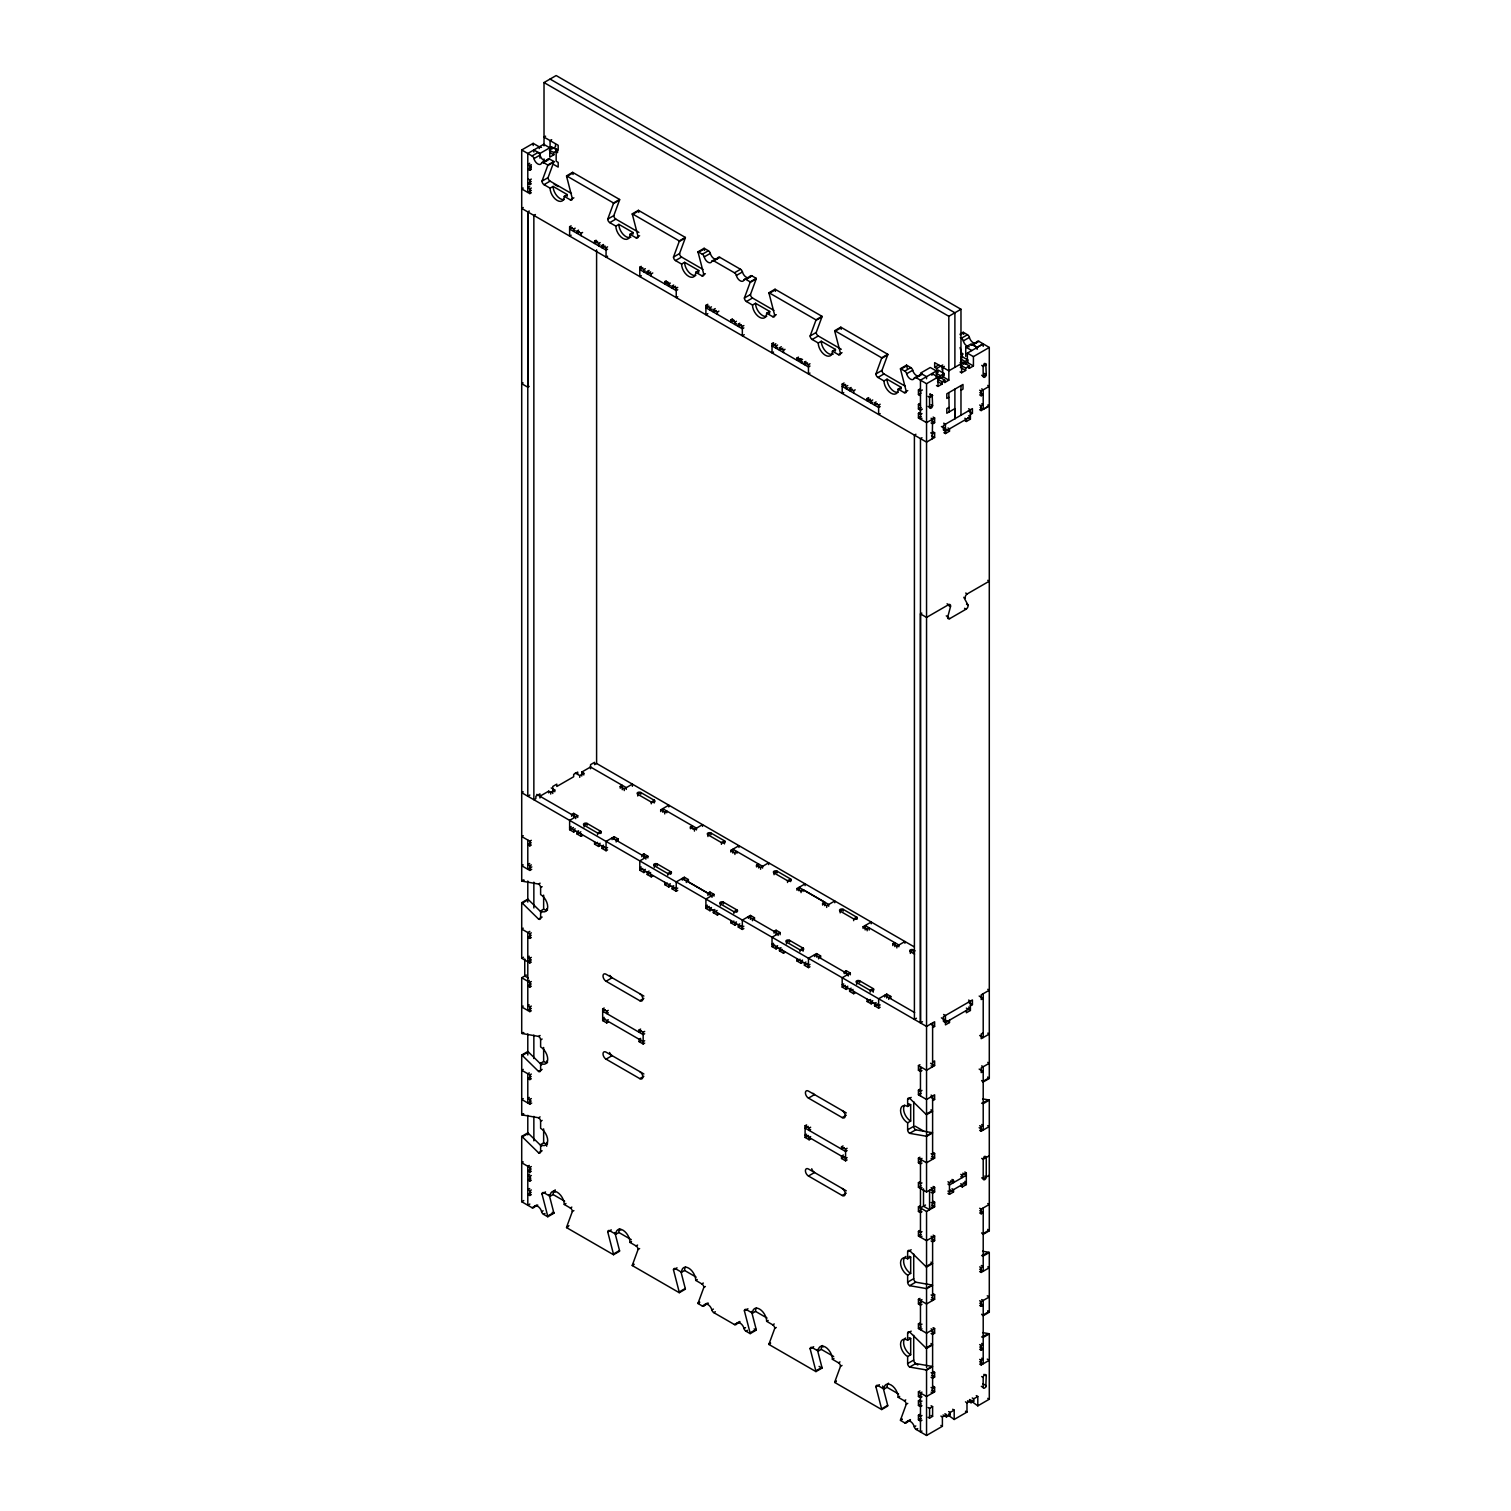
<?xml version="1.0" encoding="UTF-8"?>
<svg xmlns="http://www.w3.org/2000/svg" width="1511" height="1511" viewBox="0 0 1511 1511"><rect width="100%" height="100%" fill="white"/><g stroke="black" fill="none" stroke-linecap="round" stroke-linejoin="round"><path stroke-width="1.5" d="M523.089 382.906L521.711 383.7L527.792 387.194L527.792 211.899L529.303 211.03M575.691 818.622L575.691 816.865L536.764 794.389M612.125 839.644L612.125 837.906L645.858 857.379L645.858 859.136M626.291 789.403L626.291 787.647L590.367 766.908M662.725 812.181L662.725 808.687L696.458 828.16L696.458 829.917M682.292 880.157L682.292 878.401L711.983 895.551L711.983 897.307M778.108 935.479L778.108 933.722L748.417 916.591L748.417 918.329M814.542 956.52L814.542 954.763L848.275 974.236L848.275 975.993M828.708 906.26L828.708 904.503L799.017 887.373L799.017 890.867M884.709 997.014L884.709 995.277L914.646 1012.559M898.875 946.774L898.875 945.017L865.142 925.544L865.142 929.926M922.484 1021.757L920.463 1022.928L920.463 613.9L921.842 613.107M936.386 378.014L936.386 370.988L930.304 367.494L920.463 373.179L926.545 376.673L926.545 378.732M943.261 381.622L944.791 382.51L948.832 380.168L948.832 316.29L960.977 309.264L960.977 363.811M954.895 409.235L954.895 418.736L954.895 389.12M954.895 367.305L954.895 312.777L550.08 79.063M960.977 415.223L960.977 385.626M985.682 1386.928A2.172 1.247 -60 0 1 983.113 1387.514L983.208 1377.409A2.153 1.247 -60 0 1 984.738 1374.783A2.153 1.247 -60 0 1 986.249 1375.652L985.795 1387.004M963.81 597.298L968.022 605.061A2.871 1.662 -60 0 1 966.096 609.179L949.72 618.641A2.871 1.662 -60 0 1 947.794 616.752L950.495 606.723A2.871 1.662 -60 0 0 948.587 604.683L947.076 603.796M541.996 181.15L547.7 165.643L553.763 162.13L548.059 177.637L541.996 181.15A2.871 1.662 60 0 0 544.017 184.663L550.08 188.157A10.01 5.78 60 0 0 557.162 200.434A10.01 5.78 60 0 0 564.264 196.336L567.286 194.598L553.12 186.42L550.08 188.157M615.846 226.121L618.868 224.365L633.033 232.543L630.011 234.299A10.01 5.78 60 0 1 622.929 238.398A10.01 5.78 60 0 1 615.846 226.121L609.764 222.627A2.871 1.662 60 0 1 607.743 219.114L613.447 203.588A2.871 1.662 60 0 0 613.523 202.984L619.604 199.471L572.631 172.348L566.568 175.862A2.871 1.662 60 0 0 566.644 176.579L572.348 198.678A2.871 1.662 60 0 1 570.327 199.849L564.264 196.336M607.743 219.114L613.806 215.601L619.51 200.094A2.871 1.662 60 0 0 619.604 199.471M681.593 264.085L684.615 262.328L698.8 270.507L695.759 272.263A10.01 5.78 60 0 1 688.676 276.362A10.01 5.78 60 0 1 681.593 264.085L675.511 260.572A2.871 1.662 60 0 1 673.49 257.078L679.195 241.552L685.257 238.058A2.871 1.662 60 0 0 685.352 237.435L638.397 210.312L632.316 213.825A2.871 1.662 60 0 0 632.41 214.543L638.095 236.641A2.871 1.662 60 0 1 636.074 237.813L630.011 234.299M673.49 257.078L679.553 253.565L685.257 238.058M744.394 298.007L750.098 282.5L756.18 278.987L750.476 294.513L744.394 298.007A2.871 1.662 60 0 0 746.434 301.52L752.497 305.033A10.01 5.78 60 0 0 759.58 317.291A10.01 5.78 60 0 0 766.663 313.211L769.703 311.455L755.538 303.277L752.497 305.033M818.244 342.978L821.285 341.24L835.451 349.419L832.41 351.156A10.01 5.78 60 0 1 825.327 355.255A10.01 5.78 60 0 1 818.244 342.978L812.181 339.484A2.871 1.662 60 0 1 810.142 335.971L815.846 320.464A2.871 1.662 60 0 0 815.94 319.841L822.003 316.328L775.049 289.224L768.986 292.718A2.871 1.662 60 0 0 769.061 293.436L774.765 315.535A2.871 1.662 60 0 1 772.744 316.706L766.663 313.211M810.142 335.971L816.223 332.458L821.927 316.951L815.846 320.464M883.992 380.942L887.033 379.185L901.198 387.364L898.157 389.12A10.01 5.78 60 0 1 891.074 393.219A10.01 5.78 60 0 1 883.992 380.942L877.929 377.448A2.871 1.662 60 0 1 875.908 373.935L881.593 358.409L887.675 354.915A2.871 1.662 60 0 0 887.75 354.292L840.796 327.169L834.733 330.682A2.871 1.662 60 0 0 834.809 331.4L840.513 353.498A2.871 1.662 60 0 1 838.492 354.669L832.41 351.156M573.878 1210.613L572.348 1211.482L566.644 1227.008L568.929 1225.685M875.908 373.935L881.971 370.422L887.675 354.915M639.625 1248.577L638.095 1249.446L632.41 1264.971L633.921 1264.084M751.534 1311.454L756.18 1329.416A2.871 1.662 60 0 1 756.255 1330.133L750.193 1333.627L745.924 1331.172A2.871 1.662 60 0 1 744.016 1328.509A5.723 3.305 60 0 0 740.201 1323.183A5.723 3.305 60 0 0 736.367 1324.108A2.871 1.662 60 0 1 734.459 1324.561L713.778 1312.625A2.871 1.662 60 0 1 711.87 1309.961A5.723 3.305 60 0 0 708.055 1304.635A5.723 3.305 60 0 0 704.239 1305.561A2.871 1.662 60 0 1 702.332 1306.014L698.063 1303.54A2.871 1.662 60 0 1 698.101 1303.105L703.843 1287.41L705.373 1286.522M776.276 1327.47L774.765 1328.339L769.061 1343.865L770.572 1342.996M842.024 1365.434L840.513 1366.303L834.809 1381.828L836.338 1380.941M948.134 1415.089L954.196 1419.471L954.196 1410.122L950.155 1412.464L950.155 1414.806L946.434 1416.94L946.434 1414.617L942.392 1416.94L942.392 1426.29L926.545 1435.45L916.195 1429.482A2.871 1.662 60 0 1 914.287 1426.818A5.723 3.305 60 0 0 910.472 1421.492A5.723 3.305 60 0 0 906.657 1422.418A2.871 1.662 60 0 1 904.749 1422.871L900.48 1420.397A2.871 1.662 60 0 1 900.518 1419.962L906.26 1404.267L907.771 1403.398M544.017 145.868L544.017 82.557L556.161 75.55L960.977 309.264M522.126 881.177A2.871 1.662 60 0 1 521.711 880.989L521.711 149.967L533.194 143.356L539.257 146.85L539.257 148.607M554.14 164.756L558.182 167.098L558.182 162.414L556.161 161.243L556.161 148.777L558.182 149.948L558.182 145.283L544.017 137.104L545.603 136.179M551.685 139.673L550.08 140.599L550.08 149.797M521.711 149.967L532.061 155.935L538.124 152.441A2.871 1.662 60 0 1 540.031 155.085A5.723 3.305 60 0 0 543.847 160.412A5.723 3.305 60 0 0 547.681 159.505A2.871 1.662 60 0 1 549.588 159.052L553.857 161.507A2.871 1.662 60 0 1 553.8 161.941M533.855 152.007L533.855 149.967L539.937 153.48L551.458 146.813L557.54 150.326L557.54 152.668M532.061 155.935A2.871 1.662 60 0 1 533.969 158.598L540.031 155.085M549.324 150.382L553.819 152.46L557.54 150.326M529.681 163.282L527.792 164.378L529.813 165.549L531.324 164.68M530.833 167.305L527.792 169.062L529.813 170.233L531.324 169.345M553.819 152.46L553.819 154.802L549.777 157.144L549.777 147.795L543.696 144.282L527.792 153.48L527.792 192.426L531.324 190.386M533.969 158.598A5.723 3.305 60 0 0 537.784 163.925A5.723 3.305 60 0 0 541.599 162.999L547.681 159.505M541.599 162.999A2.871 1.662 60 0 1 543.507 162.546L549.588 159.052M547.737 165.454A2.871 1.662 60 0 0 547.775 165.02L553.857 161.507M527.792 178.789L529.813 179.96L531.324 179.091M531.211 181.49L527.792 183.473L529.813 184.644L531.324 183.756M523.24 188.044L521.711 188.932L529.813 193.597L531.324 192.728M529.681 186.665L527.792 187.761L529.813 188.932L531.324 188.044M544.017 184.663L550.08 181.15L571.46 193.502M566.644 176.579L572.726 173.066A2.871 1.662 60 0 1 572.631 172.348M523.24 207.517L521.711 208.405L926.545 442.119L926.545 1134.667M535.385 214.543L533.855 215.412L533.855 799.716L535.876 798.563L535.876 796.221L539.937 793.879L539.937 797.978M570.327 199.849L573.878 197.809M571.139 235.187L569.628 236.056L569.628 226.707L571.139 225.838M613.447 203.588L619.51 200.094M572.272 227.519L569.628 229.049L606.062 250.089L607.573 249.202M569.628 226.707L573.67 229.049L575.181 228.161M575.181 230.503L573.67 231.391L573.67 229.049M579.317 232.014L577.051 233.336L577.051 230.994L578.562 230.125M577.051 230.994L581.093 233.336L582.604 232.448M609.764 222.627L615.846 219.114L638.87 232.411M632.41 214.543L638.473 211.03A2.871 1.662 60 0 1 638.397 210.312M596.769 241.212L597.619 241.703L594.578 243.46L594.578 241.118L596.108 240.249M594.578 241.118L598.639 243.46L600.15 242.591M600.15 244.914L598.639 245.802L598.639 243.46M605.042 245.991L602.001 247.747L602.001 245.405L603.531 244.536M602.001 245.405L606.062 247.747L607.573 246.86M636.074 237.813L639.625 235.773M607.573 256.209L606.062 257.097L606.062 247.747M679.232 241.382A2.871 1.662 60 0 0 679.27 240.929L685.352 237.435M641.306 275.701L639.795 276.57L639.795 267.22L641.306 266.352M642.817 267.806L639.795 269.562L676.229 290.584L677.74 289.715M639.795 267.22L643.837 269.562L645.348 268.675M645.348 271.017L643.837 271.886L643.837 269.562M650.618 271.867L647.218 273.85L647.218 271.508L649.107 270.412M647.218 271.508L651.26 273.85L652.771 272.962M675.511 260.572L681.593 257.078L702.974 269.411M695.759 272.263L701.822 275.776A2.871 1.662 60 0 0 703.843 274.605L698.158 252.507A2.871 1.662 60 0 1 698.063 251.789L704.145 248.276L708.413 250.75A2.871 1.662 60 0 1 710.321 253.395A5.723 3.305 60 0 0 714.136 258.721A5.723 3.305 60 0 0 717.952 257.814A2.871 1.662 60 0 1 719.859 257.361L740.541 269.298A2.871 1.662 60 0 1 742.449 271.961A5.723 3.305 60 0 0 748.606 277.76M698.158 252.507L704.22 248.994A2.871 1.662 60 0 1 704.145 248.276M698.063 251.789L702.332 254.245L708.413 250.75M702.332 254.245A2.871 1.662 60 0 1 704.239 256.908L710.321 253.395M668.655 282.519A2.153 1.247 0 0 1 667.786 282.217L664.746 283.974L664.746 281.632L666.275 280.763M664.746 281.632L668.806 283.974L670.317 283.086M704.239 256.908A5.723 3.305 60 0 0 708.055 262.234A5.723 3.305 60 0 0 711.87 261.309L717.952 257.814M670.317 285.428L668.806 286.316L668.806 283.974M711.87 261.309A2.871 1.662 60 0 1 713.778 260.855L719.859 257.361M675.587 286.278L672.168 288.261L672.168 285.919L673.698 285.05M672.168 285.919L676.229 288.261L677.74 287.373M701.822 275.776L705.373 273.718M677.74 296.723L676.229 297.61L676.229 288.261M527.792 387.194L529.171 386.4M713.778 260.855L734.459 272.792L740.541 269.298M734.459 272.792A2.871 1.662 60 0 1 736.367 275.455L742.449 271.961M736.367 275.455A5.723 3.305 60 0 0 740.201 280.782A5.723 3.305 60 0 0 744.016 279.875L750.079 276.362A2.871 1.662 60 0 1 751.987 275.909L756.255 278.364A2.871 1.662 60 0 1 756.218 278.817M744.016 279.875A2.871 1.662 60 0 1 745.924 279.403L751.987 275.909M707.809 313.646L705.901 314.76L705.901 305.392L707.809 304.297M750.155 282.311A2.871 1.662 60 0 0 750.193 281.877L756.255 278.364M708.923 305.996L705.901 307.734L742.335 328.775L743.846 327.906M705.901 305.392L709.962 307.734L711.473 306.846M711.851 308.981L709.962 310.076L709.962 307.734M715.987 310.492L713.324 312.021L713.324 309.679L715.232 308.584M713.324 309.679L717.385 312.021L718.896 311.134M746.434 301.52L752.497 298.007L773.878 310.359M769.061 293.436L775.143 289.942A2.871 1.662 60 0 1 775.049 289.224M733.912 320.389L730.871 322.145L730.871 319.803L732.401 318.934M730.871 319.803L734.913 322.145L736.443 321.276M736.443 323.6L734.913 324.487L734.913 322.145M741.334 324.676L738.293 326.433L738.293 324.091L739.804 323.222M744.243 334.686L742.335 335.782L742.335 326.433L743.865 325.545M772.744 316.706L776.276 314.666M773.556 352.044L772.027 352.913L772.027 343.564L773.556 342.695M775.823 343.715L772.027 345.906L808.461 366.946L809.99 366.059M772.027 343.564L776.087 345.906L777.598 345.037M777.598 347.36L776.087 348.248L776.087 345.906M782.868 348.21L779.449 350.193L779.449 347.851L781.357 346.756M779.449 347.851L783.491 350.193L785.021 349.305M812.181 339.484L818.244 335.971L841.268 349.268M834.809 331.4L840.89 327.887A2.871 1.662 60 0 1 840.796 327.169M800.037 358.56L796.996 360.317L796.996 357.975L798.507 357.106M796.996 357.975L801.038 360.317L802.568 359.448M802.568 361.771L801.038 362.659L801.038 360.317M807.46 362.848L804.419 364.604L804.419 362.262L805.93 361.393M804.419 362.262L808.461 364.604L809.99 363.735M838.492 354.669L842.024 352.63M809.99 373.085L808.461 373.954L808.461 364.604M881.65 358.239A2.871 1.662 60 0 0 881.687 357.805L887.75 354.292M843.724 392.558L842.194 393.427L842.194 384.077L844.101 382.982M845.612 384.455L842.194 386.419L878.628 407.46L880.157 406.572M842.194 384.077L846.254 386.419L847.765 385.551M848.143 387.666L846.254 388.761L846.254 386.419M852.28 389.177L849.616 390.707L849.616 388.365L851.146 387.496M849.616 388.365L853.677 390.707L855.188 389.819M877.929 377.448L883.992 373.935L905.372 386.268M900.48 368.646L906.543 365.133L910.812 367.607A2.871 1.662 60 0 1 912.72 370.271A5.723 3.305 60 0 0 916.535 375.578A5.723 3.305 60 0 0 920.35 374.671A2.871 1.662 60 0 1 922.277 374.218L916.195 377.712A2.871 1.662 60 0 0 914.287 378.184A5.723 3.305 60 0 1 910.472 379.091A5.723 3.305 60 0 1 906.657 373.765A2.871 1.662 60 0 0 904.749 371.102L900.48 368.646A2.871 1.662 60 0 0 900.556 369.364L906.26 391.462A2.871 1.662 60 0 1 904.239 392.633L898.157 389.12M960.184 334.025L963.225 332.269L967.493 334.743A2.871 1.662 60 0 1 969.401 337.406A5.723 3.305 60 0 0 973.216 342.714A5.723 3.305 60 0 0 977.031 341.807A2.871 1.662 60 0 1 978.939 341.354L989.289 347.454L989.289 1078.476L983.208 1081.989A2.871 1.662 60 0 1 982.641 1081.555L981.621 1080.554M900.556 369.364L906.638 365.851A2.871 1.662 60 0 1 906.543 365.133M960.278 334.743L963.3 332.987A2.871 1.662 60 0 1 963.225 332.269M960.354 337.633L961.412 338.237L967.493 334.743M904.749 371.102L910.812 367.607M906.657 373.765L912.72 370.271M961.412 338.237A2.871 1.662 60 0 1 963.319 340.9L969.401 337.406M870.204 399.074L867.163 400.831L867.163 398.488L868.674 397.62M867.163 398.488L871.205 400.831L872.735 399.962M965.737 356.388L965.737 347.039L971.063 343.96L977.145 347.454M914.287 378.184L920.35 374.671M977.031 341.807L970.969 345.32A2.871 1.662 60 0 1 972.876 344.848L978.939 341.354M872.735 402.285L871.205 403.173L871.205 400.831M967.871 367.419L969.382 368.306L969.382 365.964L963.3 362.47L948.832 370.818L934.667 362.64L934.667 367.305L938.709 364.982M877.249 403.588L874.586 405.118L874.586 402.776L876.097 401.907M934.667 367.305L936.688 368.476L942.751 364.982M972.876 344.848L977.145 347.322L983.208 343.809L983.208 346.397M936.386 370.988L920.463 380.186L920.463 419.133L921.974 418.264M942.751 367.305L944.356 366.399M989.289 347.454L973.424 356.615L973.424 365.964L967.361 362.47L967.361 353.121L983.208 343.96M874.586 402.776L878.628 405.118L880.157 404.23M904.239 392.633L907.771 390.594M916.195 377.712L926.545 383.7L938.709 376.655L944.791 380.168L944.791 382.51M936.386 373.33L940.428 375.672L944.148 373.519L944.148 375.861M960.977 359.127L965.019 361.469L967.758 359.901L967.758 362.224M920.463 395.769L918.442 394.598L918.442 389.914L919.953 389.045M939.464 378.562L942.751 376.655L948.832 380.168M960.977 361.469L965.019 363.811L967.361 362.47M880.157 413.58L878.628 414.467L878.628 405.118M922.371 389.989L920.463 391.085L918.442 389.914M918.442 394.598L921.106 393.068M937.5 379.11L942.052 381.735L944.791 380.168M960.354 365.039L965.661 368.117L969.382 365.964M936.48 385.532L938.01 386.419L942.052 384.077L942.052 381.735M960.108 371.914L961.619 372.783L965.661 370.441L965.661 368.117M969.382 368.306L973.424 365.964M986.249 364.661L983.208 366.399L981.697 365.379M929.567 397.525L932.608 395.769L930.077 394.314M922.371 409.084L920.463 410.18L918.442 409.009L918.442 404.344L919.953 403.456M918.442 409.009L921.106 407.479M931.097 422.929L932.608 423.817L934.629 422.646L934.629 417.961L926.545 422.646L918.442 417.961L918.442 413.296L920.331 412.201M983.208 376.145L986.249 374.388L985.795 363.717A2.172 1.247 -60 0 0 983.113 366.285L983.208 376.296A2.153 1.247 -60 0 0 984.738 377.164A2.153 1.247 -60 0 0 986.249 374.539L984.341 373.444M948.832 397.299L946.811 398.47L946.811 393.804L962.998 384.455L962.998 389.12L960.977 390.291M921.974 413.58L920.463 414.467L918.442 413.296M918.442 417.961L921.106 416.432M948.832 407.441L946.811 408.612L946.811 413.277L954.895 408.612M979.676 394.881L981.187 395.769L981.187 391.085L989.289 386.268M949.21 411.899L948.832 392.633M981.187 395.769L983.208 394.598L979.789 392.633M915.912 434.243L914.401 435.111L914.401 1019.415L916.421 1018.244M921.974 437.737L920.463 438.624L920.463 1022.928M926.545 383.7L926.545 442.119L934.629 437.453L934.629 432.769L932.608 433.94L930.719 432.845M979.676 405.024L981.187 405.892L983.208 404.721L981.697 403.853M970.402 414.448L972.423 413.296L972.423 408.612L943.412 425.365L943.412 430.031L945.452 428.86L941.391 426.536M932.23 438.832L932.608 419.133L931.097 418.264M980.223 407.536L983.208 409.254L989.289 405.741L987.76 405.024M979.676 409.689L981.187 410.576L989.289 405.892M943.922 432.675L945.452 433.544L949.494 431.202L949.494 428.86L947.983 427.991M964.849 420.587L966.36 421.475L970.402 419.133L970.383 409.783L968.627 408.763M523.24 791.84L521.711 792.708L926.545 1026.441L934.629 1021.757L934.629 1026.441L932.608 1027.593M529.813 795.05L527.792 796.221L527.792 211.899M539.937 796.221L548.701 791.16L550.722 792.331L554.783 789.989L554.783 791.745M581.773 776.012L581.773 772.064L590.537 767.002M575.313 773.009L579.733 775.577L583.794 773.235L583.794 774.992M523.24 835.659L521.711 836.527L529.813 841.211L531.324 840.324M577.712 817.451L577.712 815.694L573.67 813.352L571.649 814.523L571.649 816.28M620.228 788.232L620.228 786.475L622.249 785.304L622.249 789.686M577.712 815.694L569.628 820.36L569.628 829.709L573.67 832.051L575.181 831.182M620.228 786.475L624.27 788.818L632.372 784.133L632.372 786.324M531.211 842.741L527.792 844.706L529.813 845.877L531.324 845.008M948.587 604.683L926.545 617.413L920.463 613.9M965.321 598.167A2.871 1.662 -60 0 1 967.229 593.917L989.289 581.187L987.76 580.318M571.139 826.498L569.628 827.386L606.062 848.408L607.573 847.539M569.628 829.709L573.424 827.518M575.181 828.84L573.67 829.709L573.67 832.051M578.562 830.786L577.051 831.673L577.051 833.996L581.093 836.338L582.604 835.47M523.24 864.878L521.711 865.746L529.813 870.43L531.702 869.335M577.051 833.996L580.828 831.805M529.681 863.48L527.792 864.575L529.813 865.746L531.324 864.878M531.834 866.917L527.792 869.259L527.792 840.04M521.711 880.989L523.24 880.101M524.185 880.12L522.296 881.215L538.577 884.048L540.107 883.161M594.578 841.797L594.578 844.139L597.619 842.382M600.15 843.251L598.639 844.139L598.639 846.462L600.15 845.593M618.207 840.815L618.207 839.058L614.146 836.735L606.062 841.4L606.062 850.75L607.573 849.881M660.704 811.596L660.704 809.858L668.806 805.174L668.806 806.931M603.531 845.197L602.001 846.084L602.001 848.408L606.062 850.75M602.001 848.408L604.664 846.878M618.207 839.058L616.167 840.229L616.167 841.986M660.704 809.858L664.746 812.181L666.785 811.01L666.785 812.767M541.599 912.587L528.359 899.612A2.871 1.662 60 0 0 527.792 899.177L521.711 902.671A2.871 1.662 60 0 1 522.296 903.106L538.577 919.104A2.871 1.662 60 0 0 540.617 917.933L540.617 910.925A10.01 5.78 60 0 0 547.7 906.827A10.01 5.78 60 0 0 540.617 894.55L540.617 887.543L542.128 886.674M522.296 903.106L528.359 899.612M540.617 910.925L543.639 909.169A10.01 5.78 60 0 0 547.549 910.056M647.879 857.965L647.879 856.208L643.837 853.866L641.816 855.037L641.816 856.794M690.395 828.746L690.395 826.989L692.416 825.818L692.416 828.897M523.24 928.17L521.711 929.057L529.813 933.722L531.324 932.854M538.577 919.104L542.128 917.045M647.879 856.208L639.795 860.873L639.795 870.223L643.837 872.565L645.348 871.696M690.395 826.989L694.437 829.331L702.539 824.647L702.539 826.404M529.813 931.38L527.792 932.551L527.792 1010.462L531.324 1008.423M641.306 867.012L639.795 867.9L676.229 888.921L677.74 888.052M639.795 870.223L642.817 868.485M531.211 935.252L527.792 937.236L529.813 938.407L531.324 937.519M645.348 869.354L643.837 870.223L643.837 872.565M649.107 871.073L647.218 872.168L647.218 874.51L651.26 876.852L652.771 875.983M647.218 874.51L650.618 872.546M521.711 902.671L521.711 958.257L523.486 957.237M529.303 956.217L527.792 957.105L529.813 958.257L531.324 957.388M527.792 961.77L531.079 959.882M664.746 882.311L664.746 884.634L667.409 883.104M521.711 958.257L529.813 962.941L531.324 962.073M670.317 883.765L668.806 884.634L668.806 886.976L670.317 886.107M688.374 881.329L688.374 879.572L684.313 877.249L676.229 881.914L676.229 891.263L677.74 890.395M730.871 852.11L730.871 850.372L738.973 845.688L738.973 847.444M673.698 885.71L672.168 886.598L672.168 888.921L676.229 891.263M672.168 888.921L674.831 887.391M686.334 882.5L686.334 880.743L688.374 879.572M730.871 850.372L734.913 852.695L736.952 851.524L736.952 853.281M522.126 1033.524A2.871 1.662 60 0 1 521.711 1033.335L521.711 977.749L526.395 975.048M527.792 981.243L529.303 980.375M521.711 977.749L529.813 982.414L531.324 981.546M531.211 983.944L527.792 985.928L529.813 987.099L531.324 986.211M707.922 895.419L707.922 893.228L709.943 892.057L713.985 894.38L713.985 896.136M756.52 866.917L756.52 865.161L758.56 863.99L758.56 867.937M713.985 894.38L705.901 899.064L705.901 908.394L709.962 910.736L711.473 909.868M756.52 865.161L760.581 867.484L768.665 862.819L914.061 946.774M523.24 1006.08L521.711 1006.949L529.813 1011.633L531.324 1010.765M529.303 1004.909L527.792 1005.797L529.813 1006.949L531.324 1006.08M707.412 905.202L705.901 906.071L742.335 927.112L743.846 926.224M705.901 908.394L709.32 906.43M711.473 907.525L709.962 908.394L709.962 910.736M714.854 909.471L713.324 910.359L713.324 912.682L717.385 915.024L718.896 914.155M713.324 912.682L717.121 910.491M643.875 996.07L606.062 974.236A4.287 2.474 60 0 0 603.021 975.993A4.287 2.474 60 0 0 606.062 981.243L612.125 977.749A4.287 2.474 60 0 1 609.934 975.407M521.711 1033.335L523.24 1032.447M523.807 1032.693L522.296 1033.562L538.577 1036.395L540.107 1035.507M730.871 920.482L730.871 922.824L733.912 921.068M736.443 921.937L734.913 922.824L734.913 925.148L736.443 924.279M754.48 919.519L754.48 917.763L750.419 915.42L742.335 920.105L742.335 929.435L743.865 928.566M797.015 890.281L797.015 888.525L805.099 883.859L805.099 885.616M739.804 923.882L738.293 924.77L738.293 927.093L742.335 929.435M541.599 1064.934L528.359 1051.958A2.871 1.662 60 0 0 527.792 1051.524L521.711 1055.018A2.871 1.662 60 0 1 522.296 1055.452L538.577 1071.45A2.871 1.662 60 0 0 540.617 1070.279L540.617 1063.272A10.01 5.78 60 0 0 547.7 1059.173A10.01 5.78 60 0 0 540.617 1046.896L540.617 1039.889L542.128 1039.02M738.293 927.093L740.957 925.563M754.48 917.763L752.44 918.934L752.44 920.69M797.015 888.525L801.057 890.867L803.078 889.696L824.666 902.161L824.666 905.675M522.296 1055.452L528.359 1051.958M608.253 1022.059L606.723 1022.928L602.681 1020.586L602.681 1008.914L604.192 1008.026M605.231 1009.782L602.7 1011.237L643.176 1034.601L644.687 1033.732M602.681 1008.914L606.723 1011.237L608.253 1010.368M608.253 1012.71L606.723 1013.579L606.723 1011.237M604.211 1017.375L602.7 1018.244L643.176 1041.627L644.687 1040.739M602.681 1020.586L605.344 1019.056M606.062 981.243L639.795 1000.716L643.837 998.393M608.253 1019.717L606.723 1020.586L606.723 1022.928M523.24 1069.391L521.711 1070.26L529.813 1074.925L531.324 1074.057M540.617 1063.272L543.639 1061.515A10.01 5.78 60 0 0 547.549 1062.403M780.129 934.742L780.129 932.551L776.087 930.209L774.048 931.38L774.048 933.137M822.626 905.089L822.626 903.332L824.666 902.161M529.303 1072.886L527.792 1073.773L527.792 1102.973L531.211 1101.009M538.577 1071.45L542.128 1069.391M780.129 932.551L772.027 937.236L772.027 946.585L776.087 948.908L777.598 948.039M822.626 903.332L826.687 905.675L834.771 901.009L834.771 902.747M531.211 1076.474L527.792 1078.438L529.813 1079.61L531.324 1078.741M773.556 943.355L772.027 944.243L808.461 965.283L809.99 964.396M772.027 946.585L774.69 945.036M777.598 945.697L776.087 946.585L776.087 948.908M780.979 947.643L779.449 948.53L779.449 950.853L783.491 953.195L785.021 952.327M641.401 1030.955L639.115 1032.277L639.115 1029.935L640.626 1029.067M523.24 1098.591L521.711 1099.479L529.813 1104.144L531.702 1103.049M779.449 950.853L782.112 949.324M529.303 1097.42L527.792 1098.308L529.813 1099.479L531.324 1098.591M639.115 1029.935L643.157 1032.277L644.687 1031.409M640.626 1038.416L639.115 1039.285L639.115 1041.627L643.157 1043.969L644.687 1043.081M643.875 1073.981L606.062 1052.147A4.287 2.474 60 0 0 603.021 1053.904A4.287 2.474 60 0 0 606.062 1059.154L612.125 1055.641A4.287 2.474 60 0 1 609.537 1052.468M639.115 1041.627L641.401 1040.305M521.711 1055.018L521.711 1114.702L523.24 1113.834M523.807 1114.06L522.296 1114.948L538.577 1117.762L540.107 1116.893M796.996 958.654L796.996 960.996L800.037 959.239M802.568 960.108L801.038 960.996L801.038 963.319L802.568 962.45M820.605 957.672L820.605 955.934L816.563 953.592L808.461 958.257L808.461 967.607L809.99 966.738M863.121 928.472L863.121 926.715L871.205 922.031L871.205 923.788M805.93 962.054L804.419 962.941L804.419 965.283L808.461 967.607M804.419 965.283L807.46 963.527M820.605 955.934L818.584 957.086L818.584 958.843M863.121 926.715L867.163 929.057L869.184 927.886L869.184 930.077M541.599 1146.32L528.359 1133.326A2.871 1.662 60 0 0 527.792 1132.891L521.711 1136.404A2.871 1.662 60 0 1 522.296 1136.839L538.577 1152.817A2.871 1.662 60 0 0 540.617 1151.646L540.617 1144.639A10.01 5.78 60 0 0 547.7 1140.559A10.01 5.78 60 0 0 540.617 1128.283L540.617 1121.275L542.128 1120.388M522.296 1136.839L528.359 1133.326M606.062 1059.154L639.795 1078.627L643.837 1076.304M540.617 1144.639L543.639 1142.883A10.01 5.78 60 0 0 547.549 1143.789M850.296 974.822L850.296 973.065L846.254 970.723L844.215 971.894L844.215 973.651M892.793 945.603L892.793 943.846L894.833 942.675L894.833 946.623M523.24 1161.902L521.711 1162.771L529.813 1167.455L531.324 1166.568M538.577 1152.817L542.128 1150.778M850.296 973.065L842.194 977.749L842.194 987.099L846.254 989.422L847.765 988.553M892.793 943.846L896.854 946.188L904.938 941.523L904.938 943.261M529.303 1165.397L527.792 1166.284L527.792 1205.23L529.832 1204.059M843.724 983.869L842.194 984.756L878.628 1005.778L880.157 1004.909M842.194 987.099L845.235 985.342M531.211 1168.985L527.792 1170.949L529.813 1172.12L531.324 1171.252M847.765 986.211L846.254 987.099L846.254 989.422M851.146 988.156L849.616 989.044L849.616 991.367L853.677 993.709L855.188 992.84M529.681 1174.141L527.792 1175.237L529.813 1176.408L531.324 1175.539M849.616 991.367L853.035 989.403M529.303 1177.277L530.833 1178.164L527.792 1179.921L529.813 1181.092L531.324 1180.204M529.681 1188.553L527.792 1189.648L529.813 1190.819L531.324 1189.95M531.211 1192.349L527.792 1194.332L529.813 1195.503L531.324 1194.615M867.163 999.168L867.163 1001.51L870.582 999.527M521.711 1136.404L521.711 1201.736L523.769 1200.546M872.735 1000.622L871.205 1001.51L871.205 1003.833L872.735 1002.964M890.772 998.185L890.772 996.429L886.73 994.106L878.628 998.771L878.628 1008.12L880.157 1007.251M549.135 1194.597L553.763 1212.559A2.871 1.662 60 0 1 553.857 1213.276L547.775 1216.771A2.871 1.662 60 0 0 547.7 1216.053L541.996 1193.954L545.528 1191.915M876.097 1002.567L874.586 1003.455L874.586 1005.778L878.628 1008.12M874.586 1005.778L877.627 1004.041M890.772 996.429L888.751 997.6L888.751 999.357M541.996 1193.954A2.871 1.662 60 0 1 544.017 1192.783L550.08 1196.296L553.12 1194.54A10.01 5.78 60 0 1 555.293 1189.912M521.711 1201.736L532.061 1207.705L536.613 1205.079M532.061 1207.705A2.871 1.662 60 0 0 533.969 1207.251L537.765 1205.06M533.969 1207.251A5.723 3.305 60 0 1 537.784 1206.326A5.723 3.305 60 0 1 541.599 1211.652L543.11 1210.764M541.599 1211.652A2.871 1.662 60 0 0 543.507 1214.315L545.018 1213.427M550.08 1196.296A10.01 5.78 60 0 1 557.162 1192.198A10.01 5.78 60 0 1 564.264 1204.475L565.964 1203.493M547.7 1216.053L553.763 1212.559M564.264 1204.475L570.327 1207.988L571.838 1207.1M614.883 1232.56L619.51 1250.504A2.871 1.662 60 0 1 619.604 1251.221L613.523 1254.734L566.568 1227.631L568.079 1226.743M846.292 1112.927L808.461 1091.093A4.287 2.474 60 0 0 805.42 1092.85A4.287 2.474 60 0 0 808.461 1098.1L814.542 1094.606A4.287 2.474 60 0 1 813.05 1093.303M945.452 1020.189L943.412 1021.36L943.412 1016.676L972.423 999.942L972.423 1004.607L970.402 1005.778M949.494 1020.189L949.494 1022.531L945.452 1024.874L945.433 1015.524L943.657 1014.504M968.627 1000.093L970.383 1001.113L970.402 1010.443L966.36 1012.786L966.36 1010.443M613.523 1254.734A2.871 1.662 60 0 0 613.447 1254.017L607.743 1231.918L611.275 1229.878M607.743 1231.918A2.871 1.662 60 0 1 609.764 1230.747L615.846 1234.26L618.868 1232.504A10.01 5.78 60 0 1 619.774 1229.029M810.651 1138.916L809.14 1139.785L805.099 1137.443L805.099 1125.771L806.61 1124.883M808.139 1126.337L805.099 1128.094L845.593 1151.458L847.104 1150.589M805.099 1125.771L809.14 1128.113L810.651 1127.225M921.974 1070.543L920.463 1071.431L918.442 1070.26L918.442 1065.576L919.953 1064.707M810.651 1129.567L809.14 1130.436L809.14 1128.113M806.628 1134.232L805.099 1135.101L845.593 1158.484L847.104 1157.596M918.442 1070.26L921.106 1068.73M932.608 1062.082L934.629 1060.911L934.629 1065.576L926.545 1070.26L918.442 1065.576M983.208 1032.863L981.187 1034.034L981.187 1038.699L989.289 1034.034L987.76 1033.146M805.099 1137.443L808.498 1135.479M808.461 1098.1L842.194 1117.592L846.254 1115.25M810.651 1136.574L809.14 1137.443L809.14 1139.785M615.846 1234.26A10.01 5.78 60 0 1 622.929 1230.162A10.01 5.78 60 0 1 630.011 1242.439L631.522 1241.551M613.447 1254.017L619.51 1250.504M630.011 1242.439L636.074 1245.933L637.604 1245.064M932.608 1100.631L934.629 1099.479L934.629 1094.795L926.545 1099.479L918.442 1094.795L918.442 1090.13L919.953 1089.242M921.974 1090.413L920.463 1091.282L918.442 1090.13M909.66 1133.344L915.742 1129.831L932.023 1132.664L925.96 1136.159L909.66 1133.344A2.871 1.662 60 0 1 907.639 1129.831L907.639 1122.824A10.01 5.78 60 0 1 900.556 1110.547A10.01 5.78 60 0 1 907.639 1106.468L907.639 1099.46L911.19 1097.402M918.442 1094.795L921.106 1093.265M907.639 1106.468L910.68 1104.711L910.68 1121.068L907.639 1122.824M680.989 1271.903L685.257 1288.467A2.871 1.662 60 0 1 685.352 1289.185L679.27 1292.698L632.316 1265.576L633.827 1264.707M844.177 1147.604L841.533 1149.134L841.533 1146.792L843.044 1145.924M841.533 1146.792L845.574 1149.134L847.085 1148.266M843.421 1155.046L841.533 1156.142L841.533 1158.484L845.574 1160.826L847.085 1159.957M846.292 1190.838L808.461 1169.004A4.287 2.474 60 0 0 805.42 1170.761A4.287 2.474 60 0 0 808.461 1176.011L814.542 1172.517A4.287 2.474 60 0 1 811.747 1168.758M841.533 1158.484L844.555 1156.727M925.96 1114.268L932.023 1110.774A2.871 1.662 60 0 0 932.608 1111.189L926.545 1114.702A2.871 1.662 60 0 1 925.96 1114.268L909.66 1098.289A2.871 1.662 60 0 0 907.639 1099.46M982.641 1081.555L988.704 1078.042A2.871 1.662 60 0 0 989.289 1078.476M907.639 1129.831L913.721 1126.337L913.721 1101.651M679.27 1292.698A2.871 1.662 60 0 0 679.195 1291.981L673.49 1269.882L677.041 1267.823M673.49 1269.882A2.871 1.662 60 0 1 675.511 1268.711L681.593 1272.224L684.615 1270.468A10.01 5.78 60 0 1 685.522 1266.973M926.13 1136.215A2.871 1.662 60 0 1 926.545 1136.404L932.608 1132.891A2.871 1.662 60 0 0 932.211 1132.702M981.621 1232.9L982.641 1233.901A2.871 1.662 60 0 0 983.208 1234.336L989.289 1230.823L989.289 1100.178L983.208 1103.672A2.871 1.662 60 0 0 982.811 1103.502M808.461 1176.011L842.194 1195.484L846.254 1193.161M681.593 1272.224A10.01 5.78 60 0 1 688.676 1268.126A10.01 5.78 60 0 1 695.759 1280.403L697.27 1279.515M679.195 1291.981L685.257 1288.467M921.974 1163.054L920.463 1163.942L918.442 1162.771L918.442 1158.106L919.953 1157.218M695.759 1280.403L701.822 1283.897L703.352 1283.028M921.974 1158.389L920.463 1159.258L920.463 1237.169L921.974 1236.3M918.442 1162.771L921.106 1161.241M918.442 1158.106L926.545 1162.771L934.629 1158.106L934.629 1153.422L932.608 1154.593L931.097 1153.724M979.676 1125.676L981.187 1126.545L983.208 1125.374L981.697 1124.505M979.676 1130.341L981.187 1131.21L989.289 1126.545L987.76 1125.676M698.158 1302.916L699.669 1302.048M698.063 1303.54L699.593 1302.671M702.332 1306.014L707.261 1303.162M704.239 1305.561L708.413 1303.143M931.097 1192.273L932.608 1193.161L934.629 1191.99L934.629 1187.306L926.545 1191.99L918.442 1187.306L918.442 1182.641L919.953 1181.753M921.974 1182.924L920.463 1183.812L918.442 1182.641M918.442 1187.306L921.106 1185.776M920.463 1188.477L921.974 1187.608M711.87 1309.961L713.4 1309.074M713.778 1312.625L715.307 1311.737M989.289 1155.764L983.208 1159.258L981.697 1158.389M947.945 1181.772L949.456 1182.641L953.517 1180.318L953.517 1182.641L950.476 1180.903M960.769 1174.368L962.28 1175.237L966.322 1172.914L966.322 1184.586L962.28 1186.928L960.769 1186.059M921.974 1211.765L920.463 1212.634L918.442 1211.463L918.442 1206.798L919.953 1205.91M920.463 1207.95L925.525 1205.041M750.193 1333.627A2.871 1.662 60 0 0 750.098 1332.91L744.394 1310.811L747.945 1308.772M918.442 1211.463L921.106 1209.933M918.442 1206.798L926.545 1211.463L934.629 1206.798L934.629 1202.114L932.608 1203.285L931.097 1202.416M947.945 1193.463L949.456 1194.332L953.517 1191.99L953.517 1189.667L951.987 1188.779M989.289 1175.237L983.208 1178.75L981.697 1177.862M744.394 1310.811A2.871 1.662 60 0 1 746.434 1309.64L752.497 1313.153L755.538 1311.397A10.01 5.78 60 0 1 756.444 1307.922M734.459 1324.561L739.786 1321.502M736.367 1324.108L739.786 1322.125M744.016 1328.509L745.527 1327.64M931.097 1240.965L932.608 1241.853L934.629 1240.682L934.629 1235.998L926.545 1240.682L918.442 1235.998L918.442 1231.333L919.953 1230.445M745.924 1331.172L747.435 1330.303M921.974 1231.616L920.463 1232.504L918.442 1231.333M752.497 1313.153A10.01 5.78 60 0 1 759.58 1309.074A10.01 5.78 60 0 1 766.663 1321.332L768.192 1320.463M750.098 1332.91L756.18 1329.416M918.442 1235.998L921.106 1234.468M766.663 1321.332L772.744 1324.845L774.255 1323.957M926.13 1288.562A2.871 1.662 60 0 1 926.545 1288.751L932.608 1285.238A2.871 1.662 60 0 0 932.211 1285.049L925.96 1288.505L909.66 1285.691A2.871 1.662 60 0 1 907.639 1282.178L907.639 1275.171A10.01 5.78 60 0 1 900.556 1262.894A10.01 5.78 60 0 1 907.639 1258.814L907.639 1251.807L911.19 1249.748M979.676 1208.252L981.187 1209.121L989.289 1204.456L987.76 1203.568M979.676 1212.917L981.187 1213.805L983.208 1212.634L979.789 1210.67M907.639 1258.814L910.68 1257.058L910.68 1273.414L907.639 1275.171M817.3 1349.417L821.927 1367.379A2.871 1.662 60 0 1 822.003 1368.097L815.94 1371.591L768.986 1344.488L770.497 1343.6M925.96 1266.615L932.023 1263.12A2.871 1.662 60 0 0 932.608 1263.536L926.545 1267.049A2.871 1.662 60 0 1 925.96 1266.615L909.66 1250.636A2.871 1.662 60 0 0 907.639 1251.807M982.641 1233.901L988.704 1230.388A2.871 1.662 60 0 0 989.289 1230.823M907.639 1282.178L913.721 1278.684L913.721 1253.998M909.66 1285.691L915.742 1282.178L932.023 1285.011M815.94 1371.591A2.871 1.662 60 0 0 815.846 1370.874L810.142 1348.775L813.692 1346.735M810.142 1348.775A2.871 1.662 60 0 1 812.181 1347.604L818.244 1351.117L821.285 1349.361A10.01 5.78 60 0 1 822.456 1345.527M981.621 1314.268L982.641 1315.269A2.871 1.662 60 0 0 983.208 1315.703L989.289 1312.209L989.289 1252.525L983.208 1256.019A2.871 1.662 60 0 0 982.811 1255.849M921.974 1304.276L920.463 1305.145L918.442 1303.974L918.442 1299.309L919.953 1298.421M921.974 1299.592L920.463 1300.48L920.463 1329.699L921.974 1328.811M918.442 1303.974L921.106 1302.444M918.442 1299.309L926.545 1303.974L934.629 1299.309L934.629 1294.625L932.608 1295.796L931.097 1294.927M979.676 1266.879L981.187 1267.748L983.208 1266.577L981.319 1265.481M979.676 1271.544L981.187 1272.432L989.289 1267.748L987.76 1266.879M818.244 1351.117A10.01 5.78 60 0 1 825.327 1347.019A10.01 5.78 60 0 1 832.41 1359.296L833.94 1358.427M815.846 1370.874L821.927 1367.379M832.41 1359.296L838.492 1362.809L840.003 1361.921M931.097 1333.495L932.608 1334.364L934.629 1333.193L934.629 1328.528L926.545 1333.193L918.442 1328.528L918.442 1323.844L919.953 1322.975M921.974 1324.146L920.463 1325.015L918.442 1323.844M909.66 1367.058L915.742 1363.564L932.023 1366.378L925.96 1369.891L909.66 1367.058A2.871 1.662 60 0 1 907.639 1363.564L907.639 1356.557A10.01 5.78 60 0 1 900.556 1344.28A10.01 5.78 60 0 1 907.639 1340.181L907.639 1333.174L911.19 1331.134M918.442 1328.528L921.106 1326.979M907.639 1340.181L910.68 1338.444L910.68 1354.8L907.639 1356.557M882.688 1386.003L887.675 1405.324A2.871 1.662 60 0 1 887.75 1406.042L881.687 1409.555L834.733 1382.452L836.244 1381.564M979.676 1300.763L981.187 1301.651L989.289 1296.967L987.269 1295.796M979.676 1305.447L981.187 1306.316L983.208 1305.145L979.789 1303.181M925.96 1348.001L932.023 1344.488A2.871 1.662 60 0 0 932.608 1344.922L926.545 1348.435A2.871 1.662 60 0 1 925.96 1348.001L909.66 1332.003A2.871 1.662 60 0 0 907.639 1333.174M982.641 1315.269L988.704 1311.775A2.871 1.662 60 0 0 989.289 1312.209M907.639 1363.564L913.721 1360.051L913.721 1335.365M881.687 1409.555A2.871 1.662 60 0 0 881.593 1408.838L875.908 1386.739L879.44 1384.699M875.908 1386.739A2.871 1.662 60 0 1 877.929 1385.568L883.992 1389.081L887.033 1387.325A10.01 5.78 60 0 1 888.506 1383.169M926.13 1369.948A2.871 1.662 60 0 1 926.545 1370.118L932.608 1366.624A2.871 1.662 60 0 0 932.211 1366.435M971.743 1401.471L977.806 1405.853L989.289 1399.224L989.289 1333.892L983.208 1337.405A2.871 1.662 60 0 0 982.811 1337.216M931.097 1377.314L932.608 1378.183L934.629 1377.012L934.629 1372.347L932.608 1373.518L931.097 1372.63M979.676 1344.582L981.187 1345.47L983.208 1344.299L981.697 1343.43M883.992 1389.081A10.01 5.78 60 0 1 891.074 1384.983A10.01 5.78 60 0 1 898.157 1397.259L899.687 1396.372M979.676 1349.266L981.187 1350.135L983.208 1348.964L979.789 1347M881.593 1408.838L887.675 1405.324M921.974 1396.787L920.463 1397.656L918.442 1396.504L918.442 1391.82L919.953 1390.951M898.157 1397.259L904.239 1400.754L905.75 1399.885M921.974 1392.122L920.463 1392.991L920.463 1431.937L921.974 1431.068M918.442 1396.504L921.106 1394.955M918.442 1391.82L926.545 1396.504L934.629 1391.82L934.629 1387.155L932.608 1388.307L931.097 1387.438M979.676 1359.39L981.187 1360.278L983.208 1359.107L981.697 1358.219M921.974 1405.74L920.463 1406.628L918.442 1405.457L918.442 1400.773L919.953 1399.904M979.676 1364.074L981.187 1364.943L989.289 1360.278L987.269 1359.107M921.974 1401.075L920.463 1401.944L918.442 1400.773M918.442 1405.457L921.106 1403.927M900.556 1419.792L902.086 1418.905M900.48 1420.397L901.991 1419.528M904.749 1422.871L910.434 1419.584M928.056 1407.496L929.567 1408.384L932.608 1406.628L932.608 1416.355L929.567 1418.111L928.056 1417.242M921.974 1420.17L920.463 1421.039L918.442 1419.868L918.442 1415.203L919.953 1414.315M906.657 1422.418L910.453 1420.227M921.974 1415.486L920.463 1416.355L918.442 1415.203M918.442 1419.868L921.106 1418.338M914.287 1426.818L915.798 1425.95M916.195 1429.482L917.706 1428.594M965.472 1401.868L966.983 1402.737L971.044 1400.414L971.044 1402.737L973.764 1401.169L973.764 1398.827L977.806 1396.504L977.806 1405.853M954.196 1419.471L966.983 1412.086L966.983 1402.737M982.603 1098.875L988.704 1099.932L981.621 1103.276M982.603 1251.221L988.704 1252.279L981.621 1255.622M982.603 1332.608L988.704 1333.665L981.621 1336.989M932.155 394.692L932.608 405.496A2.153 1.247 -60 0 1 931.097 408.14A2.153 1.247 -60 0 1 929.567 407.252L928.056 406.383M544.017 82.557L948.832 316.29M965.737 347.039L971.8 350.552M967.361 353.121L973.424 356.615M984.341 363.414L986.249 364.51M963.187 354.065L960.92 352.762A10.01 5.78 60 0 1 960.75 354.443M967.758 359.901L961.676 356.388L961.676 358.73M960.108 362.564L961.619 363.433L961.619 372.783M981.697 375.276L983.208 376.296M960.354 367.381L965.661 370.441M987.76 385.399L989.289 386.419M981.697 388.894L983.208 389.781L983.208 409.254M979.676 390.216L981.187 391.085M944.148 373.519L938.067 370.025L938.067 372.367M541.486 147.322L539.956 147.322M549.777 152.46L553.819 154.802M936.386 375.672L940.428 378.014L940.428 375.672M937.5 381.452L942.052 384.077M543.507 162.546L547.775 165.02M566.568 175.862L613.523 202.984M632.316 213.825L679.27 240.929M745.924 279.403L750.193 281.877M768.986 292.718L815.94 319.841M834.733 330.682L881.687 357.805M968.381 410.954L972.423 413.296M968.627 415.771L970.383 416.809L945.433 431.221L943.657 430.201M929.945 393.937L932.608 395.485M967.758 417.603L970.402 419.133M529.303 166.134L530.833 167.022L530.833 169.119M928.056 396.354L929.567 397.223L929.567 407.252L932.608 405.496L931.097 404.627M964.849 418.245L966.36 419.133L966.36 421.475M554.14 184.229L558.182 186.571M918.442 404.344L920.463 405.496M933.118 417.093L934.629 417.961M943.657 423.174L945.433 424.194L945.452 433.544M931.588 420.889L934.629 422.646M946.453 429.445L949.494 431.202M933.118 431.9L934.629 432.769M666.937 281.726L667.786 283.974M732.212 319.425L733.893 320.408M738.293 324.091L742.335 326.433M931.588 435.697L934.629 437.453M965.699 593.049L967.229 593.917M966.511 604.173L968.022 605.061M964.566 608.31L966.096 609.179M948.984 605.854L950.495 606.723M946.264 615.865L947.794 616.752M947.454 617.319L949.72 618.641M596.448 763.395L768.665 862.819L768.665 864.575M987.76 989.327L989.289 990.215L981.187 994.88L981.187 999.545L983.208 998.393L979.166 996.051M915.062 950.853L913.381 949.89A2.153 1.247 0 0 0 910.34 949.89A2.153 1.247 0 0 0 910.34 951.647L910.34 953.403M914.552 954.083L910.34 951.647L913.381 949.89L913.381 951.647M581.773 772.064L583.794 773.235M968.381 1002.265L972.423 1004.607M968.627 1007.1L970.383 1008.12L945.433 1022.531L943.657 1021.512M966.36 1008.12L970.402 1010.443M551.232 787.949L554.783 789.989M979.676 1035.488L983.208 1037.528L983.208 993.709M941.391 1017.847L949.494 1022.531M930.587 1024.099L934.629 1026.441M987.76 1062.365L989.289 1063.253L981.187 1067.918L981.187 1072.602L983.208 1071.431L979.166 1069.089M981.697 1065.878L983.208 1066.747L983.208 1130.058L979.166 1127.716M594.578 844.139L598.639 846.462M664.746 884.634L668.806 886.976M730.871 922.824L734.913 925.148M796.996 960.996L801.038 963.319M867.163 1001.51L871.205 1003.833M930.587 1063.253L934.629 1065.576M931.097 1065.878L932.608 1066.747L932.608 1022.928M931.097 1095.097L932.608 1095.966L932.608 1159.258L931.097 1158.389M930.587 1097.137L934.629 1099.479M984.341 1156.425L986.249 1157.52L986.249 1176.993A2.153 1.247 -60 0 1 984.738 1179.619A2.153 1.247 -60 0 1 983.208 1178.75L983.208 1159.258A2.153 1.247 -60 0 1 984.738 1156.633A2.153 1.247 -60 0 1 986.249 1157.52M915.175 1126.205L924.014 1131.305M984.738 1176.106L986.249 1176.993M933.118 1152.553L934.629 1153.422M964.811 1172.026L966.322 1172.914M962.809 1173.178L966.36 1175.237L949.494 1184.964L947.983 1184.095M931.588 1156.349L934.629 1158.106M960.769 1176.71L962.28 1177.579L962.28 1175.237M964.849 1181.356L966.36 1182.244L949.494 1191.971L947.983 1191.102M963.3 1182.849L966.322 1184.586M960.769 1183.717L962.28 1184.586L962.28 1186.928M951.987 1179.43L953.517 1180.318M949.72 1189.799L953.517 1191.99M933.118 1186.437L934.629 1187.306M931.097 1187.608L932.608 1188.477L932.608 1207.95L931.097 1207.081M931.588 1190.234L934.629 1191.99M529.303 959.145L530.833 960.014M933.118 1201.245L934.629 1202.114M931.588 1205.041L934.629 1206.798M528.17 977.957L524.751 975.993L524.751 958.956M933.118 1235.129L934.629 1235.998M931.097 1236.3L932.608 1237.169L932.608 1300.48L931.097 1299.592M931.588 1238.926L934.629 1240.682M979.676 1269.221L983.208 1271.261L983.208 1207.95M981.697 1299.592L983.208 1300.48L983.208 1363.772L979.676 1361.732M933.118 1293.756L934.629 1294.625M931.588 1297.552L934.629 1299.309M933.118 1327.64L934.629 1328.528M931.097 1328.811L932.608 1329.699L932.608 1392.991L931.097 1392.122M931.588 1331.437L934.629 1333.193M983.963 1374.349L986.249 1375.652M981.697 1376.54L983.208 1377.409M982.83 1383.717L986.249 1385.681M981.319 1386.342L983.208 1387.438M987.76 1398.355L989.289 1399.224M976.295 1395.616L977.806 1396.504M933.118 1371.459L934.629 1372.347M914.873 1363.281L917.819 1364.981M972.253 1397.958L973.764 1398.827M931.588 1375.274L934.629 1377.012M972.253 1400.3L973.764 1401.169M969.514 1399.526L971.044 1400.414M967.626 1400.773L971.044 1402.737M933.118 1386.267L934.629 1387.155M931.588 1390.063L934.629 1391.82M965.472 1411.217L966.983 1412.086M952.685 1409.253L954.196 1410.122M948.625 1411.595L950.155 1412.464M948.625 1413.937L950.155 1414.806M931.097 1405.74L932.608 1406.628M944.923 1413.729L946.434 1414.617M943.034 1414.976L946.434 1416.94M553.385 1191.178L555.028 1192.122M619.132 1229.142L620.775 1230.086M821.531 1345.999L823.174 1346.943M940.881 1416.071L942.392 1416.94M553.12 1194.54L564.642 1201.188M618.868 1232.504L631.277 1239.662M684.615 1270.468L696.137 1277.116M755.538 1311.397L767.04 1318.045M821.285 1349.361L833.675 1356.519M887.033 1387.325L898.554 1393.973M931.097 1415.486L932.608 1416.355M940.881 1425.421L942.392 1426.29M552.252 1212.351L553.857 1213.276M754.121 1328.906L756.255 1330.133M819.075 1366.397L822.003 1368.097M543.507 1214.315L547.775 1216.771M686.334 880.743L707.922 893.228M987.684 1077.041L988.704 1078.042M931.003 1109.773L932.023 1110.774M987.684 1229.387L988.704 1230.388M987.684 1310.774L988.704 1311.775M931.003 1262.119L932.023 1263.12M931.003 1343.487L932.023 1344.488M963.3 332.987L963.659 334.365M960.089 347.549L962.583 357.219M906.638 365.851L907.337 368.627M840.89 327.887L841.249 329.285M775.143 289.942L775.483 291.321M704.22 248.994L704.579 250.373M638.473 211.03L638.832 212.409M572.726 173.066L573.085 174.464M981.187 405.892L981.187 410.576M981.187 1126.545L981.187 1131.21M981.187 1209.121L981.187 1213.805M981.187 1267.748L981.187 1272.432M981.187 1301.651L981.187 1306.316M981.187 1345.47L981.187 1350.135M981.187 1360.278L981.187 1364.943M977.145 347.322L977.145 349.362M965.019 361.469L965.019 363.811M963.3 362.47L963.3 364.359M960.977 356.804L960.977 366.153M949.456 1182.641L949.456 1194.332M942.751 367.06L942.751 376.655M942.108 367.683L942.108 370.025M938.709 376.655L938.709 378.562M938.01 386.419L938.01 377.07L931.928 373.557L931.928 375.314M936.688 368.476L936.688 372.631M929.567 1190.234L929.567 1209.707L923.504 1206.212L923.504 1188.893M929.567 1408.384L929.567 1418.111M926.545 1136.404L926.545 1191.99M926.545 1211.463L926.545 1287.599M926.545 1288.751L926.545 1367.568M926.545 1370.118L926.545 1435.45M920.463 1066.747L920.463 1095.966M896.854 946.188L896.854 947.945M886.73 994.106L886.73 998.053M873.245 992.16L873.245 988.647L859.74 980.866A2.153 1.247 0 0 0 856.699 980.866A2.153 1.247 0 0 0 856.699 982.603L856.699 984.36M870.204 399.508L870.204 400.831M870.204 992.16L870.204 990.404L856.699 982.603L859.74 980.866L859.74 982.603M867.163 929.057L867.163 930.795M856.699 919.368L856.699 917.177L843.214 909.376A2.153 1.247 0 0 0 840.173 909.376A2.153 1.247 0 0 0 840.173 911.133L840.173 912.89M853.677 390.707L853.677 393.049M853.677 920.671L853.677 918.915L840.173 911.133L843.214 909.376L843.214 911.133M853.677 991.367L853.677 993.709M846.254 970.723L846.254 973.802M845.574 1149.134L845.574 1160.826M826.687 905.675L826.687 907.431M816.563 953.592L816.563 957.086M803.078 889.696L803.078 891.452M803.059 951.212L803.059 948.134L789.573 940.352A2.153 1.247 0 0 0 786.532 940.352A2.153 1.247 0 0 0 786.532 942.09L786.532 943.846M801.057 890.867L801.057 892.623M800.037 359.014L800.037 360.317M800.037 951.647L800.037 949.89L786.532 942.09L789.573 940.352L789.573 942.09M790.593 881.612L790.593 878.986L777.088 871.205L774.048 872.961L774.048 874.699M787.552 882.5L787.571 880.743L790.593 878.986A2.153 1.247 0 0 1 790.593 880.743A2.153 1.247 0 0 1 787.571 880.743L774.048 872.961A2.153 1.247 0 0 1 774.066 871.186A2.153 1.247 0 0 1 777.107 871.186L777.107 872.942M783.491 350.193L783.491 352.535M783.491 950.853L783.491 953.195M776.087 930.209L776.087 934.591M762.583 868.088L762.583 866.332L732.892 849.201L732.892 853.129M760.581 867.484L760.581 869.241M750.419 915.42L750.419 919.368M733.893 913.475L733.893 911.719A2.153 1.247 0 0 0 736.934 911.719L736.952 909.962L723.429 902.18A2.153 1.247 0 0 0 720.407 902.18A2.153 1.247 0 0 0 720.407 903.937L720.407 905.693M734.913 852.695L734.913 854.452M724.468 843.894L724.468 840.815L710.963 833.033A2.153 1.247 0 0 0 707.941 833.033A2.153 1.247 0 0 0 707.941 834.79L707.941 836.527M723.429 903.937L723.448 902.161L720.407 903.918L733.912 911.719L736.952 909.962A2.153 1.247 0 0 1 736.934 911.719M721.427 844.328L721.427 842.571L707.941 834.79L710.963 833.033L710.963 834.79M717.385 312.021L717.385 314.345M717.385 912.682L717.385 915.024M709.943 892.057L709.943 895.116M694.437 829.331L694.437 831.088M684.313 877.249L684.313 880.309M670.827 873.981L670.827 871.79L657.323 863.99A2.153 1.247 0 0 0 654.301 863.99A2.153 1.247 0 0 0 654.301 865.746L654.301 867.503M667.786 875.285L667.786 873.547L654.301 865.746L657.323 863.99L657.323 865.746M664.746 812.181L664.746 813.938M654.301 802.945L654.301 800.301L640.796 792.519A2.153 1.247 0 0 0 637.755 792.519A2.153 1.247 0 0 0 637.755 794.276L637.755 796.014M651.26 273.85L651.26 276.173M651.26 803.814L651.26 802.058L637.755 794.276L640.796 792.519L640.796 794.276M651.26 874.51L651.26 876.852M643.837 853.866L643.837 857.379M643.157 1032.277L643.157 1043.969M624.27 788.818L624.27 790.574M614.146 836.735L614.146 839.36M600.66 833.468L600.66 831.277L587.156 823.476A2.153 1.247 0 0 0 584.134 823.476A2.153 1.247 0 0 0 584.134 825.233L584.134 826.989M597.619 834.79L597.619 833.033L584.134 825.233L587.156 823.476L587.156 825.233M596.599 249.863L596.599 763.489L594.578 764.66L594.578 762.318L590.537 764.66L590.537 768.759M581.093 233.336L581.093 235.659M581.093 833.996L581.093 836.338M579.733 775.577L579.733 777.334M577.712 774.406L577.712 772.064L573.67 774.406L573.67 776.748L556.803 786.475L556.803 784.133L552.762 786.475L552.762 793.483M573.67 813.352L573.67 816.865M555.519 144.489L555.519 146.813L551.458 149.155L551.458 146.813M550.722 792.331L550.722 794.068M548.701 791.16L548.701 792.897M546.68 908.734L546.68 910.623M546.68 1061.081L546.68 1062.97M546.68 1142.448L546.68 1146.245M544.017 158.919L544.017 163.245M543.639 895.135L543.639 909.169M543.639 1047.482L543.639 1061.515M543.639 1128.868L543.639 1142.883M539.937 153.48L539.937 158.145M533.855 882.16L533.855 907.96M533.855 1035.092L533.855 1058.55M533.855 1116.383L533.855 1140.843M533.194 143.356L533.194 145.547M529.813 165.549L529.813 170.233M529.813 179.96L529.813 184.644M529.813 188.932L529.813 193.597M529.813 841.211L529.813 845.877M529.813 865.746L529.813 870.43M529.813 933.722L529.813 938.407M529.813 958.257L529.813 962.941M529.813 982.414L529.813 987.099M529.813 1006.949L529.813 1011.633M529.813 1074.925L529.813 1079.61M529.813 1099.479L529.813 1104.144M529.813 1167.455L529.813 1172.12M529.813 1176.408L529.813 1181.092M529.813 1190.819L529.813 1195.503M527.792 880.989L527.792 902.105M527.792 1033.94L527.792 1055.037M527.792 1115.326L527.792 1134.893M530.72 167.041A2.172 1.247 -60 0 1 531.079 166.04M929.473 397.261A2.172 1.247 -60 0 1 932.041 394.881M801.548 358.938A2.153 1.247 0 0 1 800.906 358.863M772.744 1324.845A2.871 1.662 60 0 1 774.765 1328.339M701.822 1283.897A2.871 1.662 60 0 1 703.843 1287.41M632.316 1265.576A2.871 1.662 60 0 1 632.354 1265.141M636.074 1245.933A2.871 1.662 60 0 1 638.095 1249.446M566.568 1227.631A2.871 1.662 60 0 1 566.606 1227.178M570.327 1207.988A2.871 1.662 60 0 1 572.348 1211.482M904.239 1400.754A2.871 1.662 60 0 1 906.26 1404.267M834.733 1382.452A2.871 1.662 60 0 1 834.771 1381.998M838.492 1362.809A2.871 1.662 60 0 1 840.513 1366.303M768.986 1344.488A2.871 1.662 60 0 1 769.023 1344.034M915.742 1129.831A2.871 1.662 60 0 1 913.721 1126.337M538.577 884.048A2.871 1.662 60 0 1 540.617 887.543M910.68 1121.068A10.01 5.78 60 0 1 904.503 1113.324A10.01 5.78 60 0 1 904.636 1105.145M908.64 1103.88A10.01 5.78 60 0 1 910.68 1104.711M639.795 1071.62A4.287 2.474 60 0 1 642.817 1076.871A4.287 2.474 60 0 1 639.795 1078.627M639.795 993.709A4.287 2.474 60 0 1 642.817 998.979A4.287 2.474 60 0 1 639.795 1000.716M842.194 1188.477A4.287 2.474 60 0 1 845.235 1193.747A4.287 2.474 60 0 1 842.194 1195.484M842.194 1110.566A4.287 2.474 60 0 1 845.235 1115.836A4.287 2.474 60 0 1 842.194 1117.592M915.742 1282.178A2.871 1.662 60 0 1 913.721 1278.684M915.742 1363.564A2.871 1.662 60 0 1 913.721 1360.051M538.577 1117.762A2.871 1.662 60 0 1 540.617 1121.275M522.126 1114.891A2.871 1.662 60 0 1 521.711 1114.702M538.577 1036.395A2.871 1.662 60 0 1 540.617 1039.889M910.68 1354.8A10.01 5.78 60 0 1 904.164 1346.055A10.01 5.78 60 0 1 905.58 1337.99M909.15 1337.745A10.01 5.78 60 0 1 910.68 1338.444M910.68 1273.414A10.01 5.78 60 0 1 904.069 1264.348A10.01 5.78 60 0 1 905.958 1256.415M909.15 1256.359A10.01 5.78 60 0 1 910.68 1257.058M750.079 276.362A5.723 3.305 60 0 1 749.513 277.269M752.497 298.007A2.871 1.662 60 0 1 750.476 294.513M822.003 316.328A2.871 1.662 60 0 1 821.965 316.762M818.244 335.971A2.871 1.662 60 0 1 816.223 332.458M883.992 373.935A2.871 1.662 60 0 1 881.971 370.422M550.08 181.15A2.871 1.662 60 0 1 548.059 177.637M615.846 219.114A2.871 1.662 60 0 1 613.806 215.601M681.593 257.078A2.871 1.662 60 0 1 679.553 253.565M898.233 392.312A10.01 5.78 60 0 1 890.886 388.686A10.01 5.78 60 0 1 887.033 379.185M901.198 387.364A10.01 5.78 60 0 1 901.028 389.045M833.279 354.046A10.01 5.78 60 0 1 825.592 351.251A10.01 5.78 60 0 1 821.285 341.24M835.451 349.419A10.01 5.78 60 0 1 835.281 351.1M766.738 316.403A10.01 5.78 60 0 1 759.372 312.758A10.01 5.78 60 0 1 755.538 303.277M769.703 311.455A10.01 5.78 60 0 1 769.401 313.627M695.834 275.455A10.01 5.78 60 0 1 688.468 271.829A10.01 5.78 60 0 1 684.615 262.328M698.8 270.507A10.01 5.78 60 0 1 698.498 272.698M630.88 237.189A10.01 5.78 60 0 1 623.193 234.394A10.01 5.78 60 0 1 618.868 224.365M633.033 232.543A10.01 5.78 60 0 1 632.863 234.224M564.321 199.528A10.01 5.78 60 0 1 556.973 195.901A10.01 5.78 60 0 1 553.12 186.42M567.286 194.598A10.01 5.78 60 0 1 567.116 196.279M988.874 1099.989A2.871 1.662 60 0 1 989.289 1100.178M988.874 1333.722A2.871 1.662 60 0 1 989.289 1333.892M988.874 1252.336A2.871 1.662 60 0 1 989.289 1252.525M969.212 346.756A5.723 3.305 60 0 1 963.319 340.9M600.66 831.277L597.619 833.033A2.153 1.247 0 0 0 600.66 833.033A2.153 1.247 0 0 0 600.66 831.277M654.301 800.301L651.26 802.058A2.153 1.247 0 0 0 654.301 802.058A2.153 1.247 0 0 0 654.301 800.301M670.827 871.79L667.786 873.547A2.153 1.247 0 0 0 670.827 873.547A2.153 1.247 0 0 0 670.827 871.79M724.468 840.815L721.427 842.571A2.153 1.247 0 0 0 724.468 842.571A2.153 1.247 0 0 0 724.468 840.815M803.059 948.134L800.037 949.89A2.153 1.247 0 0 0 803.059 949.89A2.153 1.247 0 0 0 803.059 948.134M856.699 917.177L853.677 918.915A2.153 1.247 0 0 0 856.699 918.915A2.153 1.247 0 0 0 856.699 917.177M873.245 988.647L870.204 990.404A2.153 1.247 0 0 0 873.245 990.404A2.153 1.247 0 0 0 873.245 988.647"/></g></svg>
